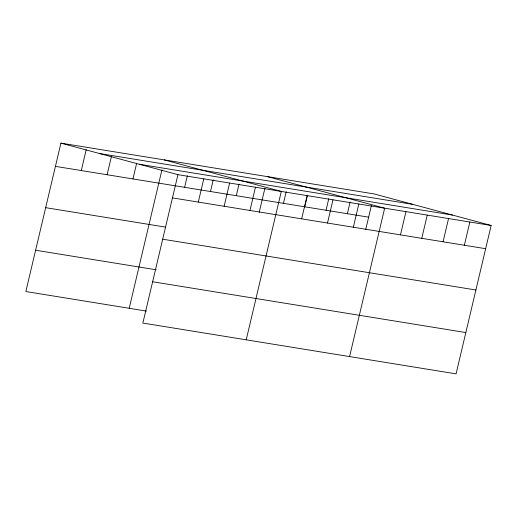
<?xml version="1.0" encoding="UTF-8"?>
<svg xmlns="http://www.w3.org/2000/svg" width="517" height="517" viewBox="0 0 517 517"><rect width="100%" height="100%" fill="white"/><g stroke="black" fill="none" stroke-linecap="round" stroke-linejoin="round"><path stroke-width="0.78" d="M491.15 225.47L177.945 174.662L142.866 323.06L456.072 373.862L491.15 225.47L374.134 193.94L60.928 143.138L25.85 291.53L146.434 311.092M81.279 170.552L86.223 149.652M107.116 174.746L111.51 156.166M132.959 178.934L136.617 163.45M129.211 308.3L161.911 169.964M184.634 187.316L187.38 175.709M198.295 202.082L203.782 178.856M210.477 191.51L213.224 179.897M224.132 206.27L229.626 183.044M236.314 195.704L239.061 184.091M249.97 210.464L255.463 187.238M259.204 212.364L264.898 188.278M246.221 339.824L281.3 191.426L164.29 159.902M283.452 203.349L286.198 191.736M301.65 218.846L307.143 195.62M304.752 206.8L307.499 195.187M326.046 210.257L328.793 198.644M327.494 223.04L332.98 199.814M347.346 213.715L350.093 202.102M353.331 227.228L358.817 204.002M365.7 229.638L371.393 205.553M349.582 356.588L384.661 208.196L267.644 176.665M400.468 234.873L405.955 211.647M421.769 238.331L427.255 215.104M443.063 241.782L448.556 218.562M464.363 245.239L469.85 222.013M99.542 153.543L412.753 204.344M139.332 164.257L452.537 215.066M55.442 166.364L368.647 217.166M172.452 197.888L485.657 248.696M45.677 207.666L165.479 227.099M162.687 239.197L475.898 289.998M35.615 250.228L156.199 269.784M152.631 281.752L465.836 332.56M60.928 143.138L177.945 174.662"/></g></svg>
